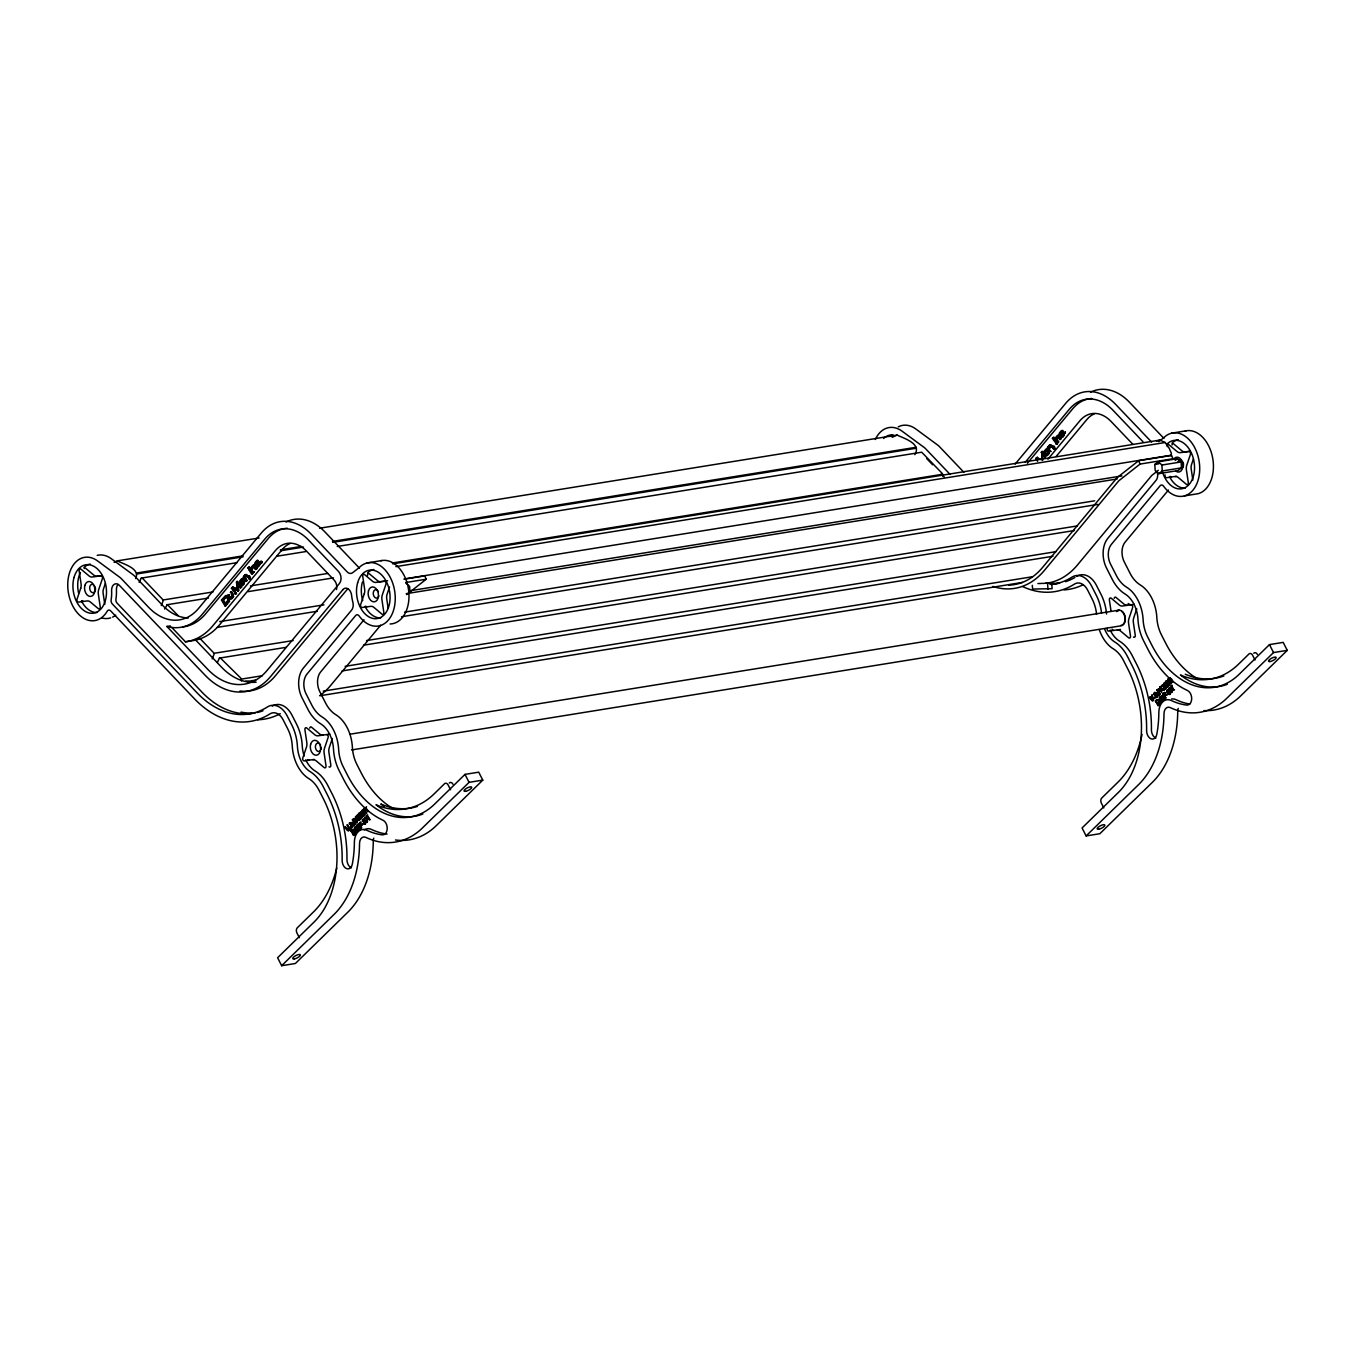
<?xml version="1.0" encoding="UTF-8"?>
<svg xmlns="http://www.w3.org/2000/svg" width="1355" height="1355" viewBox="0 0 1355 1355"><rect width="100%" height="100%" fill="white"/><g stroke="black" fill="none" stroke-linecap="round" stroke-linejoin="round"><path stroke-width="1.5" d="M366.172 817.98C370.05 825.771 360.515 818.86 366.172 817.98L367.51 821.503M1169.382 688.272C1171.855 693.557 1170.11 693.845 1168.688 688.391C1174.649 690.525 1167.976 694.353 1169.721 687.73M1171.499 689.458L1171.973 691.727L1170.483 691.999M1171.279 691.829L1170.11 688.086M358.347 826.669L357.33 828.125L356.958 825.788L358.668 825.788M358.008 828.007L357.551 825.906M1164.724 698.248L1163.217 696.656L1161.794 698.35C1158.881 695.369 1164.978 695.505 1162.455 696.114M1162.471 698.232L1162.234 695.725M114.074 562.342L117.343 560.851C123.813 564.273 140.598 568.49 135.636 578.585M319.577 528.23L897.095 435.074C904.395 438.58 921.671 443.593 914.879 454.636M228.368 594.76L231.62 598.808A8.164 5.505 80.8 0 0 233.331 596.742L232.467 596.877A8.164 5.505 80.8 0 1 230.74 598.961L227.742 595.506L229.232 594.625L227.742 595.506M248.795 578.077L247.88 576.959L248.71 575.96L250.285 576.993M1053.258 448.302L1053.699 449.454A1.846 1.236 80.8 0 0 1053.868 447.353L1053.174 446.202L1052.344 447.184L1053.225 448.37M366.273 817.404C362.615 816.404 364.427 823.179 367.137 822.4M364.851 818.793L365.731 817.234M366.443 822.502L367.154 820.046L365.054 817.353M1171.398 692.49L1170.601 688.306L1168.688 688.391M1170.906 692.744L1172.414 691.829L1171.855 689.119M358.99 825.466C355.095 822.722 356.28 831.835 359.871 829.734M1162.776 695.809C1156.967 694.844 1166.689 704.109 1163.284 697.232C1163.505 703.211 1164.081 693.879 1161.794 698.35M1171.025 455.839L1171.381 453.315L1169.213 448.302L1165.181 442.509L1159.931 440.087L392.679 563.849M243.07 578.585A2.016 1.355 80.8 0 0 242.443 578.788A7.419 5.014 80.8 0 0 241.766 579.466L241.139 580.211A7.419 5.014 80.8 0 0 240.546 581.075A2.016 1.355 80.8 0 0 240.309 581.905L241.342 584.649M241.156 584.174L241.664 584.225A13.415 9.062 80.8 0 0 243.341 582.21L242.037 580.025A6.182 4.184 80.8 0 0 241.461 580.601L240.851 581.346A6.182 4.184 80.8 0 0 240.36 582.057L240.309 582.159M244.307 581.854L244.273 581.973A13.415 9.062 80.8 0 1 242.545 584.09L241.241 581.905A6.182 4.184 80.8 0 1 241.732 581.193M257.721 560.428A7.419 5.014 80.8 0 0 257.043 561.106L256.417 561.851A7.419 5.014 80.8 0 0 255.824 562.698A2.016 1.355 80.8 0 0 255.587 563.545L256.62 566.288M259.584 563.494L260.821 561.41L262.294 562.24L260.804 563.121L260.211 562.139A1.863 1.253 80.8 0 1 260.431 563.697A2.016 1.355 80.8 0 1 260.296 564.29M1049.278 450.707L1048.584 449.555A1.863 1.253 80.8 0 0 1047.534 448.81A2.016 1.355 80.8 0 0 1046.907 449.013A7.419 5.014 80.8 0 0 1046.229 449.691L1045.603 450.436A7.419 5.014 80.8 0 0 1045.01 451.3A2.016 1.355 80.8 0 0 1044.773 452.147L1046.128 454.45A13.415 9.062 80.8 0 0 1047.805 452.435L1047.889 452.231M1048.753 452.079L1048.736 452.197A13.415 9.062 80.8 0 1 1047.008 454.315L1045.721 452.993M1064.031 433.719L1063.082 433.261L1060.813 435.937M363.462 821.028L362.124 821.299L363.394 819.318M367.205 816.625L369.678 819.944L367.882 816.421L367.324 817.353M1167.333 691.169L1169.822 694.404L1167.858 689.543L1166.774 691.931L1167.858 689.543M1171.093 687.696C1173.04 689.373 1168.857 680.125 1173.786 689.949L1174.48 689.847M241.512 680.955L241.004 678.33L220.713 658.31L219.425 658.107L217.376 662.476M942.69 476.079L942.25 473.454L921.688 452.214L337.26 546.488M346.999 825.144C347.286 822.908 350.437 830.818 347.27 830.056C341.07 821.655 350.725 836.662 349.488 827.617M347.676 825.043L349.471 829.091L348.066 830.92M1152.478 694.946C1150.48 694.539 1155.341 702.584 1151.377 699.722C1146.144 692.32 1154.697 706.649 1153.274 697.961M1047.805 452.435L1046.5 450.267A6.182 4.184 80.8 0 0 1045.925 450.825L1045.315 451.571A6.182 4.184 80.8 0 0 1044.824 452.282L1044.773 452.384M256.772 565.933L259.228 562.291L261.701 561.258M250.116 579.076L249.676 577.924M1054.884 448.708A1.846 1.236 80.8 0 1 1054.647 449.318L1054.139 448.166M105.351 583.395L103.505 588.849A7.537 5.098 80.8 0 0 103.166 593.456L104.792 604.432M332.331 738.543L329.265 747.655A7.537 5.098 80.8 0 0 328.909 752.262L330.806 765.05A1.88 1.27 80.8 0 1 329.011 766.811M389.546 586.986L387.09 594.269A7.537 5.098 80.8 0 0 386.751 598.876L388.106 608.005M1136.794 608.785L1133.729 617.88A7.537 5.098 80.8 0 0 1133.373 622.487L1135.27 635.275A1.88 1.27 80.8 0 1 1133.474 637.036M1193.399 459.04L1191.553 464.494A7.537 5.098 80.8 0 0 1191.214 469.101L1192.84 480.077M1160.219 691.186L1159.457 688.611L1157.458 690.237L1158.982 691.778L1156.882 690.068L1159.186 694.624L1160.219 694.183L1159.186 694.624M1159.863 690.847L1158.779 688.713L1156.882 690.068M139.125 582.362L141.276 578.111L142.563 578.382L162.498 599.249L163.125 600.976L161.279 605.549M164.599 609.022L167.393 604.652L177.996 615.475M212.21 658.869L214.056 654.296L213.429 652.551L199.202 637.663M255.587 563.782L255.638 563.697A6.182 4.184 80.8 0 1 256.129 562.986L256.739 562.223A6.182 4.184 80.8 0 1 257.315 561.664L258.771 561.648M229.673 601.027L228.893 602.298M352.012 830.446C353.994 828.599 355.738 833.799 353.384 834.578L351.521 830.92C353.841 825.991 357.906 833.884 353.994 835.29L350.928 830.751C352.876 826.736 357.314 832.834 354.078 834.46L353.384 834.578M1156.476 700.671C1158.457 698.824 1160.202 704.024 1157.848 704.803L1155.984 701.145C1158.305 696.216 1162.37 704.109 1158.457 705.532L1155.392 700.992C1158 696.656 1161.98 704.312 1157.763 705.633M1164.656 699.502L1162.539 699.502L1162.319 697.503L1163.623 698.519L1162.827 699.739L1161.574 696.673M359.82 828.972L358.499 828.752M1063.861 434.091L1062.032 436.039M1064.454 435.091L1062.743 437.055M1157.797 696.589C1153.274 697.825 1156.814 697.418 1156.56 694.98C1153.037 697.554 1153.257 690.034 1155.967 692.981L1156.662 692.879M352.978 826.042L350.403 826.431L352.961 826.855M354.637 821.604L355.569 820.063L354.654 819.013M355.755 820.944L354.095 822.146L355.755 823.959L354.773 822.028M366.629 817.471L367.019 815.202L370.017 819.606M1170.889 687.307L1172.177 685.308L1171.177 685.732M1167.553 691.727L1168.027 690.881M380.636 625.231L330.637 685.461A94.257 63.651 80.8 0 1 320.288 695.251M247.914 567.982L249.405 567.101L249.388 568.829L247.914 567.982L249.405 567.101M221.526 600.096L225.506 595.658A1.863 1.253 80.8 0 1 226.573 595.878L226.692 595.997A6.894 4.641 80.8 0 1 228.758 599.435L228.809 599.638A1.863 1.253 80.8 0 1 228.792 601.18L225.049 606.007L221.526 600.096L226.37 595.523M237.532 591L237.447 583.26L238.328 583.124L238.412 590.865L232.84 588.815L236.447 593.236L235.838 593.964L231.417 588.206L233.077 587.121L238.175 589.51L232.196 587.274M237.294 589.645L236.481 582.125L237.261 581.193L241.664 586.952L239.767 583.632A1.863 1.253 80.8 0 1 239.429 582.057A2.016 1.355 80.8 0 1 239.683 581.21A7.419 5.014 80.8 0 1 240.258 580.363L240.885 579.601A7.419 5.014 80.8 0 1 241.563 578.924A2.016 1.355 80.8 0 1 242.206 578.721A1.863 1.253 80.8 0 1 243.239 579.466L244.323 581.634M231.417 588.206L233.077 587.121M248.507 568.965L249.998 568.084M222.728 600.35L226.2 596.911A5.64 3.811 80.8 0 1 228.03 599.994L225.082 604.279L222.728 600.35L227.081 596.776A5.64 3.811 80.8 0 1 228.91 599.842L225.082 604.279M230.096 597.691L231.417 596.674A2.507 1.694 80.8 0 0 231.79 595.946L230.943 591.678L233.467 594.303M244.916 575.841A2.473 1.677 80.8 0 0 244.594 576.586L243.002 577.281L245.475 581.447L246.966 580.584L245.56 576.739A4.946 3.337 80.8 0 1 245.797 576.417L246.034 576.129M249.1 569.947L250.59 569.066L253.08 573.233L251.59 574.114L249.1 569.947L250.59 569.066M250.387 568.406L253.758 572.42L254.367 571.691L252.877 572.555L250.387 568.406L251.878 567.525A2.473 1.677 80.8 0 1 252.301 566.949A6.182 4.184 80.8 0 1 252.606 566.542L253.351 565.645A6.182 4.184 80.8 0 1 253.673 565.289A2.473 1.677 80.8 0 1 254.198 565.001L255.079 565.475M231.807 591.525L230.316 592.406M251.268 568.253L251.996 567.711L250.997 567.66M245.153 576.265L244.916 576.553A4.946 3.337 80.8 0 0 244.679 576.874L244.611 578.246M253.063 566.78L252.318 567.66A4.946 3.337 80.8 0 0 251.844 568.389L251.895 569.151M257.89 561.8L258.5 561.055A1.863 1.253 80.8 0 0 257.484 560.36A2.016 1.355 80.8 0 0 256.84 560.563A7.419 5.014 80.8 0 0 256.163 561.241L255.536 561.986A7.419 5.014 80.8 0 0 254.96 562.85A2.016 1.355 80.8 0 0 254.706 563.697A1.863 1.253 80.8 0 0 255.045 565.272L255.739 566.441M253.927 566.644L253.199 567.525A4.946 3.337 80.8 0 0 252.724 568.253L252.674 568.761M259.008 564.408L257.738 565.763M247.88 576.959L249.591 575.824M234.957 594.117L236.447 593.236M237.447 583.26L240.174 587.833L240.784 587.105M245.475 581.447L246.966 580.584M255.451 569.473L256.942 568.592L255.451 569.473L253.233 566.576M260.804 563.121L262.294 562.24M225.049 606.007L227.911 603.483M240.174 587.833L241.664 586.952M259.601 565.391L258.28 566.813A1.863 1.253 80.8 0 1 256.84 566.593M347.71 588.849L275.438 675.722A79.115 53.421 80.8 0 1 239.987 690.999M364.004 619.794L320.712 671.843A15.074 10.179 80.8 0 0 319.831 691.727L325.59 703.025A30.166 20.359 80.8 0 0 335.803 714.712A33.926 22.916 80.8 0 1 352.368 747.232A30.166 20.359 80.8 0 0 356.907 764.474L361.091 772.689A90.497 61.111 80.8 0 0 393.899 809.003M1015.081 464.172L1065.657 403.384A60.331 40.735 80.8 0 1 1115.673 404.417L1151.598 442.086M1025.312 462.174L1069.231 409.379A52.794 35.636 80.8 0 1 1113.014 410.277L1143.027 441.781M1027.412 463.224L1072.669 408.837A52.794 35.636 80.8 0 1 1091.774 398.489M1052.378 438.207L1053.868 437.326L1053.851 439.054L1052.378 438.207L1053.868 437.326M1035.881 458.43L1037.54 457.363L1035.881 458.43L1037.659 461.377M1036.66 457.499L1041.758 459.887L1041.724 451.418L1045.518 457.922M1052.97 439.189L1054.461 438.326M1047.466 447.523L1050.819 451.537L1047.466 447.523L1049.058 446.828L1048.076 446.777M1053.563 440.172L1055.054 439.308L1053.563 440.172L1056.934 444.203L1054.851 438.63L1056.46 437.936L1055.46 437.902M1054.851 438.63L1056.341 437.75M1049.617 446.489L1049.38 446.777A4.946 3.337 80.8 0 0 1049.143 447.116L1049.075 448.471M1057.51 437.004L1056.781 437.902A4.946 3.337 80.8 0 0 1056.307 438.613L1058.831 441.916L1057.34 442.797L1057.95 442.052M1046.805 450.673L1046.196 451.435A6.182 4.184 80.8 0 0 1045.857 451.893M1050.498 446.354L1050.261 446.642A4.946 3.337 80.8 0 0 1050.023 446.964L1049.956 448.336M1061.084 436.53L1060.017 434.125A6.182 4.184 80.8 0 1 1060.592 433.21L1061.202 432.465A6.182 4.184 80.8 0 1 1061.778 431.889L1062.964 431.296A1.863 1.253 80.8 0 0 1061.93 430.585A2.016 1.355 80.8 0 0 1061.304 430.805A7.419 5.014 80.8 0 0 1060.626 431.483L1060 432.228A7.419 5.014 80.8 0 0 1059.424 433.075A2.016 1.355 80.8 0 0 1059.17 433.922A1.863 1.253 80.8 0 0 1059.508 435.514L1061.405 438.834M1049.803 446.303L1052.141 446.032L1051.649 445.185M1050.65 446.896L1052.141 446.032M1063.082 433.261L1063.692 432.516A1.863 1.253 80.8 0 1 1064.014 434.074A2.016 1.355 80.8 0 1 1063.76 434.921L1061.88 437.191A2.016 1.355 80.8 0 1 1061.253 437.411A1.863 1.253 80.8 0 1 1060.423 436.971M1052.344 447.184L1054.055 446.049L1054.749 447.218A1.846 1.236 80.8 0 1 1054.918 447.963M1045.247 457.329L1044.637 458.058L1041.91 453.502L1042.791 453.349M1056.053 444.338L1057.544 443.475M1047.889 459.226L1079.833 420.846A37.703 25.457 80.8 0 1 1111.1 421.49L1132.932 444.389M1056.087 456.516L1086.693 419.728A37.703 25.457 80.8 0 1 1094.518 413.732M1168.467 490.036L1125.175 542.068A15.074 10.179 80.8 0 0 1124.294 561.952L1130.053 573.267A30.166 20.359 80.8 0 0 1140.266 584.937A33.926 22.916 80.8 0 1 1156.831 617.474A30.166 20.359 80.8 0 0 1161.37 634.699L1165.554 642.914A90.497 61.111 80.8 0 0 1198.362 679.228M1158.593 704.837C1160.795 702.889 1158.305 698.265 1155.984 701.145M355.755 823.959L354.722 824.382L352.419 819.843C354.078 816.388 356.89 820.859 354.095 822.146M358.635 819.098L356.788 822.366L355.552 816.777L356.602 816.32L359.99 819.809L357.957 819.199L358.956 820.249M357.906 815.761L356.975 815.388L359.041 813.356L360.616 813.102L361.379 814.592L359.939 813.22L362.192 811.56M359.363 813.051L362.361 817.488L359.363 813.051L361.954 811.086M361.751 810.713L362.784 810.256L361.751 810.713L364.749 815.151M366.223 812.577L363.614 808.884L364.631 808.461M356.602 816.32L355.552 816.777M357.212 815.879L358.77 814.914L360.837 818.979L359.109 814.575L361.175 818.64M358.431 814.694L359.973 813.728L359.109 814.575M366.07 807.783L364.952 808.139M368.475 811.51L365.714 807.563L366.578 806.716M352.419 819.843L353.672 819.352M352.978 824.111C349.184 825.991 349.014 821.672 352.198 822.637M355.738 819.114L354.57 818.42L352.994 820.012L353.841 821.655L354.485 819.216M360.701 814.711L362.818 813.186M360.938 815.185L362.446 816.675L360.938 815.185L363.055 813.661M356.602 819.792L358.296 818.708L356.009 817.167L357.297 819.69M356.788 822.366L358.296 818.708M351.521 822.756C344.966 822.485 354.366 825.805 351.978 827.244M349.963 828.057L350.979 827.617L350.979 828.616L349.963 828.057L350.979 827.617M354.434 825.229L353.418 824.67L354.434 824.246M361.751 816.777L364.055 815.083M350.301 828.718L351.318 828.295M353.757 825.347L354.773 824.907M358.093 815.033L360.498 818.742M361.666 817.59L365.088 814.812M363.157 811.018L365.901 813.457L366.934 813M365.376 807.885L367.781 811.611M357.618 830.107L357.839 831.53L357.28 830.446L355.4 831.716L355.247 826.906L357.991 829.751L355.484 830.937L355.23 827.888L357.043 829.971L355.484 830.937M361.412 828.041L360.007 825.601L360.515 823.078L358.127 824.094L360.853 822.688L359.922 822.333M351.521 830.92C354.332 827.786 356.568 834.053 353.299 835.408M358.381 824.602L360.616 822.214M362.378 824.907L361.429 824.484L363.157 823.366M355.247 826.906L356.687 829.751L357.754 829.277M361.7 825.009L363.428 823.874M355.4 831.716L357.28 830.446M356.602 830.547L357.144 831.631L357.059 829.379M360.718 828.142L361.768 827.685M362.886 820.842L364.681 824.28L365.698 823.84M395.508 839.998A99.914 67.462 80.8 0 0 436.276 825.635L482.787 780.124L478.721 772.164L465.002 774.383L434.582 804.142A90.497 61.111 80.8 0 1 347.354 774.908L343.171 766.693A30.166 20.359 80.8 0 1 338.648 749.451A33.926 22.916 80.8 0 0 322.067 716.93A30.166 20.359 80.8 0 1 311.87 705.244L306.111 693.929A15.074 10.179 80.8 0 1 306.975 674.062L355.688 615.509A3.777 2.541 80.8 0 1 359.143 615.966A32.046 21.646 80.8 0 0 389.207 619.032A32.046 21.646 80.8 0 0 389.359 575.773A32.046 21.646 80.8 0 0 359.312 567.491L352.69 572.674A7.537 5.098 80.8 0 1 347.134 571.861L311.21 534.175A60.331 40.735 80.8 0 0 261.193 533.159L198.643 608.327A60.331 40.735 80.8 0 1 148.61 607.311L121.239 578.585A15.074 10.179 80.8 0 0 119.613 577.162L97.611 560.953A32.046 21.646 80.8 0 0 70.037 571.353A32.046 21.646 80.8 0 0 78.15 613.73A32.046 21.646 80.8 0 0 107.231 611.173A3.777 2.541 80.8 0 1 110.636 610.851L194.341 698.655A109.281 73.78 80.8 0 0 270.001 713.865A15.074 10.179 80.8 0 1 283.144 719.844L287.734 728.855A30.166 20.359 80.8 0 1 292.274 746.08A33.926 22.916 80.8 0 0 308.838 778.617A30.166 20.376 80.8 0 1 319.052 790.304L323.235 798.502A90.497 61.111 80.8 0 1 313.937 922.179L277.606 957.731L281.654 965.708L295.39 963.49L347.812 912.203A99.914 67.462 80.8 0 0 373.269 841.201A7.537 5.098 80.8 0 1 373.777 838.135M281.654 965.708L334.075 914.405A99.914 67.462 80.8 0 0 359.532 843.42A7.537 5.098 80.8 0 1 365.748 837.339A99.914 67.462 80.8 0 0 422.54 827.854L469.067 782.343L482.787 780.124M1161.946 692.49L1160.015 687.002L1161.066 686.545M1162.37 685.986L1161.438 685.613L1165.08 683.327M1166.553 680.6L1170.686 682.801L1166.215 680.938L1168.772 685.799L1166.13 687.832L1163.826 683.293L1166.418 681.311M1170.009 682.92L1168.078 679.126L1169.094 678.686L1171.398 683.242L1170.364 683.682L1167.62 681.26C1170.364 682.818 1167.993 686.612 1169.551 685.054M1149.582 697.198L1150.615 696.775L1152.411 700.179M1161.675 686.104L1163.234 685.139L1165.3 689.204L1163.572 684.817L1165.639 688.865M1162.895 684.919L1164.436 683.97M1166.655 681.802L1164.402 683.445L1165.842 684.817M1158.152 690.118L1159.626 689.339L1158.559 692.371L1159.524 694.285M1156.154 694.302L1154.138 693.98L1155.967 692.981M1165.165 684.936L1167.282 683.411M1158.305 691.88L1159.338 690.406L1158.135 689.576M1166.215 687.019L1168.518 685.325L1166.215 687.019L1165.402 685.41L1167.519 683.885M1161.066 690.034L1160.473 687.391L1161.066 690.034L1162.759 688.933M1161.252 692.608L1161.218 690.593L1163.098 689.322M1156.357 694.844C1160.117 696.047 1153.783 696.589 1156.442 697.486M1154.426 698.282L1155.442 697.842M1158.898 695.471L1157.881 694.912L1158.898 694.471M1158.22 695.572L1159.236 695.132M1162.421 689.424L1164.453 690.034M1162.556 685.257L1164.961 688.984M1166.13 687.832L1168.772 685.799M1170.364 683.682L1171.398 683.242M1170.686 682.801L1168.755 679.007L1169.839 678.127L1171.906 682.175L1172.939 681.734L1171.55 679.024M1160.388 698.011L1159.948 701.162L1162.082 700.332L1162.641 701.433L1159.643 701.517L1159.372 697.469L1160.388 697.029M1165.165 695.725L1164.978 693.303L1162.573 694.319L1164.385 692.557L1165.52 695.437M1162.844 694.844L1165.08 692.439M1166.841 695.132L1165.893 694.725L1167.62 693.591M1159.711 697.131L1162.082 700.332M1166.164 695.234L1167.891 694.116M1159.863 701.958L1162.217 699.502M1161.608 701.873L1161.404 700.45M1164.978 693.303L1164.47 695.826L1165.181 698.384L1166.232 697.927M1167.349 691.084L1169.145 694.505L1170.161 694.065M1171.668 686.85L1173.786 689.949M1203.968 710.613A99.914 67.462 80.8 0 0 1240.74 695.86L1287.25 650.366L1283.185 642.389L1269.466 644.607L1239.046 674.384A90.497 61.111 80.8 0 1 1151.818 645.132L1147.634 636.918A30.166 20.359 80.8 0 1 1143.112 619.692A33.926 22.916 80.8 0 0 1126.53 587.155A30.166 20.359 80.8 0 1 1116.334 575.469L1110.575 564.171A15.074 10.179 80.8 0 1 1111.439 544.287L1160.151 485.734A3.777 2.541 80.8 0 1 1163.606 486.208A32.046 21.646 80.8 0 0 1193.67 489.257A32.046 21.646 80.8 0 0 1193.823 446.015A32.046 21.646 80.8 0 0 1163.776 437.716L1158.813 441.611M1099.278 629.618A33.926 22.916 80.8 0 0 1113.302 648.842A30.166 20.376 80.8 0 1 1123.515 660.529L1127.699 668.743A90.497 61.111 80.8 0 1 1118.4 792.421L1082.069 827.973L1086.117 835.933L1138.539 784.647A99.914 67.462 80.8 0 0 1163.996 713.645A7.537 5.098 80.8 0 1 1170.212 707.564A99.914 67.462 80.8 0 0 1227.003 698.079L1273.514 652.568L1287.25 650.366M406.602 594.642L426.198 579.229L424.759 575.875L404.163 579.195M407.652 594.117L409.921 592.321L409.633 586.393L405.958 583.141M992.859 586.427A94.257 63.651 80.8 0 0 1044.485 570.303L1118.823 480.771L1140.063 464.071L1173.007 458.752L1171.567 455.416L1138.623 460.717L1117.367 477.434A3.777 2.541 80.8 0 0 1117.028 477.773L1042.689 567.305A90.497 61.111 80.8 0 1 1008.645 585.157M1154.85 464.46L1158.254 461.784L1177.461 458.684L1181.154 461.936L1181.441 467.882L1178.037 470.558L1158.813 473.657L1155.138 470.388L1154.85 464.46L1158.694 463.833M1158.305 470.321L1151.767 475.453L1077.428 565.001A94.257 63.651 80.8 0 1 1048.177 582.955M1158.813 473.657L1162.217 470.981L1181.441 467.882M1175.208 460.463L1177.461 458.684M351.775 827.312L352.639 823.891M1156.238 697.554C1158.762 696.91 1155.307 692.608 1157.746 694.776M348.658 830.225L349.133 828.549L347.32 824.822M245.34 576.061L247.677 575.79M1057.696 436.801L1059.915 439.698L1060.525 438.969L1057.781 435.362A2.473 1.677 80.8 0 0 1057.273 435.666A6.182 4.184 80.8 0 0 1056.934 436.022L1056.189 436.903A6.182 4.184 80.8 0 0 1055.884 437.326A2.473 1.677 80.8 0 0 1055.579 438.072M351.69 824.077L350.369 823.281M1155.409 695.098L1157.034 694.725M892.2 437.309L897.095 435.074M245.729 681.074L254.757 681.006M1156.543 441.137L1159.931 440.087M1155.459 694.421L1157.102 694.116M352.961 824.907L350.742 824.941L349.963 823.146M367.086 562.969L381.873 560.53M1171.55 433.194L1186.336 430.771M117.343 560.851L259.11 537.986M136.465 573.046L242.799 555.889M280.333 549.842L301.166 546.471M332.449 541.424L916.217 447.269M136.736 573.978L243.07 556.82M280.604 550.774L303.537 547.064M332.72 542.356L916.488 448.183M141.276 578.111L237.193 562.63M276.793 556.244L305.993 551.536M1062.354 432.025L1063.235 431.889M258.619 563.019L259.55 563.019M243.612 576.553L246.356 581.312M249.574 578.162L249.235 579.229M1053.157 448.539L1054.038 448.403M236.481 582.125L237.362 581.973M1040.945 452.35L1041.826 452.214L1042.656 460.429M162.973 600.011L213.006 591.949M250.523 585.885L327.673 573.453M392.306 563.019L942.724 474.233M1037.303 459.04L1038.184 458.905M238.192 590.204L239.073 590.069M395.846 566.627L1165.181 442.509M166.75 604.77L208.45 598.046M248.05 591.644L333.533 577.857M232.806 596.573L233.687 596.437L230.943 591.678M404.23 578.958L1171.465 455.178M405.619 582.548L426.198 579.229M1158.254 461.784L1161.929 465.036L1181.154 461.936M166.851 626.45A67.869 45.833 80.8 0 0 202.217 614.34L264.767 539.154A52.794 35.636 80.8 0 1 308.55 540.052L338.564 571.539A7.537 5.098 80.8 0 1 339.478 583.429L267.037 670.488A71.561 48.323 80.8 0 1 207.688 669.268L166.851 626.45L170.29 625.891M219.696 621.623L323.947 604.821M408.888 590.932L1121.923 475.91M406.229 593.676L1117.181 478.976M217.223 627.382L317.307 611.24M171.662 627.331L185.449 641.796L192.325 640.695A82.943 56.012 80.8 0 0 219.679 624.689L282.23 549.503A37.703 25.457 80.8 0 1 290.055 543.49M404.569 612.121L1094.671 500.808M401.52 616.745L1097.872 504.416M1184.406 495.913L1198.125 493.694A32.046 21.629 80.8 0 0 1212.471 456.974A32.046 21.629 80.8 0 0 1185.286 430.975M213.887 653.33L293.12 640.559M219.425 658.107L286.142 647.334M366.511 640.576L1077.462 525.892M363.462 645.2L1074.413 530.516M241.495 679.092L262.328 675.739M251.573 680.752L255.739 680.075M345.118 666.338L1056.07 551.654M342.053 670.945L1053.004 556.261M323.201 691.152L1032.053 576.807M319.78 695.776L1022.398 582.43M1037.93 583.565L1051.683 583.073L1052.124 588.697L1032.595 589.069L1032.307 585.326M349.895 734.224L1119.078 610.14M351.589 749.942L1120.754 625.858A7.91 5.352 80.8 0 0 1124.887 615.746A7.91 5.352 80.8 0 0 1116.52 611.308M363.614 808.884L365.189 808.63M1168.078 679.126L1168.975 678.974M1166.215 680.938L1169.213 685.376M1171.906 682.175L1171.211 679.363M364.309 815.575L363.377 815.202M1160.015 687.002L1161.523 690.627M366.714 815.507L367.713 815.083M353.841 821.655L353.689 819.894M1164.385 692.557L1165.317 692.913M358.127 824.094L359.058 824.501M345.457 826.652L347.591 829.379M345.135 826.973L347.286 829.768M350.403 826.431L351.419 826.008M1154.9 696.758L1155.883 696.233M356.5 825.737L357.178 825.618C359.38 836.899 361.04 822.011 357.33 828.125M354.908 827.244L356.094 831.614M350.928 830.751L353.994 835.29M356.687 829.751L357.991 829.751M1155.392 700.992L1158.457 705.532M1161.15 699.976L1162.455 699.976M1159.643 701.517L1160.558 701.839M357.144 831.631L358.177 831.191M1086.117 835.933L1099.854 833.715L1152.275 782.428A99.914 67.462 80.8 0 0 1177.732 711.426A7.537 5.098 80.8 0 1 1178.24 708.36M102.269 575.536L97.069 576.231A7.537 5.098 80.8 0 1 93.817 575.13L85.755 568.372A1.88 1.27 80.8 0 0 84.213 568.626M1190.317 451.181L1185.117 451.876A7.537 5.098 80.8 0 1 1181.865 450.775L1173.803 444.017A1.88 1.27 80.8 0 0 1172.007 444.965M387.581 580.719L380.653 581.634A7.537 5.098 80.8 0 1 377.418 580.55L369.339 573.792A1.88 1.27 80.8 0 0 367.544 575.553M1176.53 476.266L1166.52 477.739A1.88 1.27 80.8 0 1 1165.08 474.877M1134.22 604.33L1122.482 606.024A7.537 5.098 80.8 0 1 1119.23 604.94L1111.168 598.182A1.88 1.27 80.8 0 0 1109.372 599.943L1110.998 610.902M329.756 734.105L318.019 735.799A7.537 5.098 80.8 0 1 314.767 734.715L306.704 727.957A1.88 1.27 80.8 0 0 304.909 729.718L306.806 742.506A7.537 5.098 80.8 0 1 306.467 747.113L302.775 758.038A1.88 1.27 80.8 0 0 304.231 760.883L314.225 759.427M1120.433 629.431L1108.695 631.125A1.88 1.27 80.8 0 1 1107.238 628.263M1054.088 448.065L1053.225 447.048M249.625 577.84L248.761 576.807M1058.983 435.226L1058.661 435.226A2.473 1.677 80.8 0 0 1058.136 435.531A6.182 4.184 80.8 0 0 1057.815 435.887L1057.069 436.767A6.182 4.184 80.8 0 0 1056.764 437.174A2.473 1.677 80.8 0 0 1056.46 437.936M1045.908 582.972L1051.683 583.073M1063.014 431.703L1062.659 431.754A6.182 4.184 80.8 0 0 1062.083 432.313L1061.473 433.058A6.182 4.184 80.8 0 0 1060.982 433.786L1061.964 436.022M257.399 565.746L256.518 563.545A6.182 4.184 80.8 0 1 257.01 562.833L257.619 562.088A6.182 4.184 80.8 0 1 258.195 561.529M233.721 588.663L238.412 590.865M362.09 810.375L365.545 812.678M1160.371 686.663L1163.759 690.152M355.908 816.421L359.295 819.927M1160.473 687.391L1162.065 689.051M356.009 817.167L357.601 818.827M1163.894 438.376L1129.409 402.198A60.331 40.735 80.8 0 0 1090.47 392.205M963.913 472.302L939.422 446.608A15.074 10.179 80.8 0 0 937.812 445.168L915.794 428.959A32.046 21.646 80.8 0 0 898.246 426.859M950.194 474.504L925.702 448.827A15.074 10.179 80.8 0 0 924.076 447.387L902.074 431.178A32.046 21.646 80.8 0 0 875.33 439.511M926.803 458.668L932.613 464.748M941.319 473.877L944.215 476.909M359.431 568.135L324.946 531.956A60.331 40.735 80.8 0 0 286.007 521.98M195.171 639.526L221.424 667.067A71.561 48.323 80.8 0 0 256.163 682.209M247.186 574.96L246.305 574.486A2.473 1.677 80.8 0 0 245.78 574.791A6.182 4.184 80.8 0 0 245.458 575.147A20.003 13.516 80.8 0 0 245.103 575.553M243.51 580.059L242.918 579.889A6.182 4.184 80.8 0 0 242.342 580.448M1152.207 700.687L1150.276 697.097M230.977 597.538L232.298 596.522A2.507 1.694 80.8 0 0 232.67 595.81L232.501 594.455M366.832 817.963L367.832 819.944M1055.731 438.495L1058.221 442.645M1053.004 437.479L1053.851 439.054M1054.173 439.443L1056.934 444.203M1051.531 446.76L1049.888 444.846A2.473 1.677 80.8 0 0 1049.38 445.151M1048.397 450.842L1047.703 449.691A1.863 1.253 80.8 0 0 1046.653 448.945A2.016 1.355 80.8 0 0 1046.026 449.166A7.419 5.014 80.8 0 0 1045.349 449.843L1044.722 450.588A7.419 5.014 80.8 0 0 1044.146 451.435A2.016 1.355 80.8 0 0 1043.892 452.282A1.863 1.253 80.8 0 0 1044.231 453.874M1045.806 454.89L1045.111 453.722A1.863 1.253 80.8 0 1 1044.773 452.147M1042.605 451.283L1045.247 455.703M260.821 561.41L261.684 562.986M256.332 569.337L253.317 565.137A2.473 1.677 80.8 0 0 252.809 565.442A6.182 4.184 80.8 0 0 252.47 565.797L251.725 566.678A6.182 4.184 80.8 0 0 251.42 567.084A2.473 1.677 80.8 0 0 251.115 567.847M248.541 567.237L249.388 568.829M249.71 569.219L252.47 573.978M248.71 575.96L249.405 577.128A1.846 1.236 80.8 0 1 249.303 579.229M247.067 576.536L245.424 574.622A2.473 1.677 80.8 0 0 244.916 574.927M238.328 583.124L241.054 587.697M232.298 588.053L235.838 593.964M223.609 600.197L225.963 604.144M222.406 599.96L225.929 605.871M1269.466 644.607L1273.514 652.568M1255.018 660.004L1252.579 655.227A3.777 2.541 80.8 0 0 1248.954 654.008L1238.622 664.102A105.571 71.29 80.8 0 1 1180.459 674.976A90.497 61.111 80.8 0 0 1227.325 684.258M1170.178 677.788L1172.244 681.853M1168.4 678.804L1170.72 683.343M1166.926 681.362L1168.857 685.156M1167.163 689.644L1169.484 694.183M1157.56 689.966L1159.88 694.505M1159.694 698.113L1160.812 700.315M1151.784 695.047L1153.85 698.774M1103.8 807.953L1101.378 803.176A3.777 2.541 80.8 0 1 1101.767 798.01L1117.994 782.14A105.571 71.29 80.8 0 0 1142.062 734.393M465.002 774.383L469.067 782.343M450.554 789.779L448.115 784.985A3.777 2.541 80.8 0 0 444.491 783.766L434.159 793.878A105.571 71.29 80.8 0 1 375.996 804.735A90.497 61.111 80.8 0 0 422.862 814.033M363.936 808.579L366.257 813.119M362.463 811.137L364.393 814.931M362.7 819.419L365.02 823.942M353.096 819.741L355.417 824.28M355.23 827.888L356.348 830.073M352.215 830.801L354.078 834.46M299.336 937.711L296.914 932.934A3.777 2.541 80.8 0 1 297.304 927.785L313.53 911.915A105.571 71.29 80.8 0 0 336.734 868.03M1138.623 460.717L1140.063 464.071M1057.239 439.24L1057.188 438.478A4.946 3.337 80.8 0 1 1057.662 437.75M229.689 599.486L229.639 599.3A6.894 4.641 80.8 0 0 229.097 597.978M1165.537 698.028L1164.639 693.032M361.074 827.803L360.176 822.79M1048.787 451.876L1047.466 450.063A6.182 4.184 80.8 0 0 1046.992 450.47M355.925 827.77L356.162 830.818M1047.567 583.751L1048.008 589.357M1161.929 465.036L1162.217 470.981M1167.197 443.915A24.509 16.548 80.8 0 1 1191.689 453.688A24.509 16.548 80.8 0 1 1185.879 487.224A24.509 16.548 80.8 0 1 1162.404 471.608M1157.322 472.455A7.537 5.098 80.8 0 1 1156.086 480.314L1107.865 538.291A22.628 15.278 80.8 0 0 1106.544 568.101L1112.303 579.415A37.703 25.457 80.8 0 0 1125.073 594.015A26.389 17.818 80.8 0 1 1137.963 619.303A37.703 25.457 80.8 0 0 1143.62 640.847L1147.804 649.062A98.034 66.192 80.8 0 0 1187.488 690.491A7.537 5.098 80.8 0 1 1191.672 699.095A7.537 5.098 80.8 0 1 1186.743 705.074A92.377 62.381 80.8 0 1 1171.245 700.484A15.074 10.179 80.8 0 0 1158.83 712.628A92.377 62.381 80.8 0 1 1156.78 734.41A7.537 5.098 80.8 0 1 1151.056 738.831A7.537 5.098 80.8 0 1 1146.601 730.497A98.034 66.192 80.8 0 0 1131.713 664.797L1127.529 656.599A37.703 25.457 80.8 0 0 1114.775 641.999A26.389 17.818 80.8 0 1 1104.579 628.957M1096.585 614.306A30.166 20.359 80.8 0 0 1092.198 599.079L1087.608 590.069A15.074 10.179 80.8 0 0 1074.464 584.09A109.281 73.78 80.8 0 1 1022.703 586.58M1101.564 612.934A37.703 25.457 80.8 0 0 1096.229 595.15L1091.639 586.139A22.628 15.278 80.8 0 0 1071.907 577.162A101.727 68.699 80.8 0 1 1050.87 584.53M883.612 438.495A24.509 16.548 80.8 0 1 891.556 434.87M1082.933 584.818A109.281 73.78 80.8 0 1 1064.065 589.916M1223.853 675.959A105.571 71.29 80.8 0 1 1185.269 674.197M1167.197 446.557A1.88 1.27 80.8 0 1 1169.009 444.796L1177.072 451.554A7.537 5.098 80.8 0 0 1180.324 452.638L1188.979 451.503A1.88 1.27 80.8 0 1 1190.435 454.348L1186.743 465.273A7.537 5.098 80.8 0 0 1186.404 469.88L1188.301 482.668A1.88 1.27 80.8 0 1 1186.506 484.429L1178.444 477.671A7.537 5.098 80.8 0 0 1175.192 476.587M1174.514 458.244A7.537 5.098 80.8 0 1 1182.864 464.392A7.537 5.098 80.8 0 1 1175.886 471.201M1185.168 488.173A24.509 16.548 80.8 0 1 1169.484 476.621M1172.007 443.136A24.509 16.548 80.8 0 1 1178.274 439.714M1171.33 476.96A1.88 1.27 80.8 0 1 1170.246 476.401M889.812 436.513A24.509 16.548 80.8 0 1 892.996 434.769M1130.307 604.567A7.537 5.098 80.8 0 1 1128.156 603.5M1057.764 583.26A101.727 68.699 80.8 0 1 1051.632 583.192M1113.505 630.346A1.88 1.27 80.8 0 1 1112.065 629.093M1189.826 704.058A92.377 62.381 80.8 0 1 1176.055 699.705A15.074 10.179 80.8 0 0 1171.533 698.994M1074.938 577.467A101.727 68.699 80.8 0 1 1065.521 581.685M1059.644 583.192A101.727 68.699 80.8 0 1 1049.566 583.971M1076.717 576.383A22.628 15.278 80.8 0 1 1096.432 585.36L1101.022 594.371A37.703 25.457 80.8 0 1 1106.561 614.035M1114.183 598.351A1.88 1.27 80.8 0 1 1115.978 597.403L1124.04 604.161A7.537 5.098 80.8 0 0 1127.292 605.262M1155.866 738.068A7.537 5.098 80.8 0 1 1151.411 729.718A98.034 66.192 80.8 0 0 1136.523 664.035L1132.34 655.82A37.703 25.457 80.8 0 0 1119.586 641.22A26.389 17.818 80.8 0 1 1110.202 630.075M1116.672 611.63A7.537 5.098 80.8 0 1 1119.111 610.512M1121.788 611.41A7.537 5.098 80.8 0 1 1125.057 619.726A7.537 5.098 80.8 0 1 1120.72 625.485M1117.35 629.973A7.537 5.098 80.8 0 1 1120.602 631.057L1128.664 637.815A1.88 1.27 80.8 0 0 1130.477 636.054L1128.58 623.266A7.537 5.098 80.8 0 1 1128.918 618.659L1132.594 607.734A1.88 1.27 80.8 0 0 1131.154 604.889M1048.567 451.215A1.863 1.253 80.8 0 1 1048.516 453.214A14.651 9.892 80.8 0 1 1046.602 455.551A1.863 1.253 80.8 0 1 1045.145 455.331M1048.685 445.93A20.003 13.516 80.8 0 1 1049.143 445.388M1048.177 446.964A2.473 1.677 80.8 0 1 1048.499 446.202M1177.902 462.157A4.234 2.862 80.8 0 1 1181.662 460.446M1182.881 461.936A4.234 2.862 80.8 0 1 1181.069 468.356M1046.026 455.195A1.863 1.253 80.8 0 0 1046.839 455.619A2.016 1.355 80.8 0 0 1047.466 455.416A14.651 9.892 80.8 0 0 1049.363 453.129M1050.769 444.711A2.473 1.677 80.8 0 0 1050.244 445.016A6.182 4.184 80.8 0 0 1049.922 445.372A20.003 13.516 80.8 0 0 1049.566 445.795M1049.058 446.828A2.473 1.677 80.8 0 1 1049.38 446.066M1062.71 437.072A1.863 1.253 80.8 0 1 1061.304 436.835M1062.811 430.45A2.016 1.355 80.8 0 0 1062.185 430.653A7.419 5.014 80.8 0 0 1061.507 431.33L1060.88 432.076A7.419 5.014 80.8 0 0 1060.288 432.939A2.016 1.355 80.8 0 0 1060.05 433.786A1.863 1.253 80.8 0 0 1060.389 435.362M1253.748 653.229A3.777 2.541 80.8 0 1 1257.389 654.448M97.204 555.347A32.046 21.646 80.8 0 1 111.33 558.734L133.349 574.943A15.074 10.179 80.8 0 1 134.958 576.383L162.329 605.092A60.331 40.735 80.8 0 0 188.311 617.982M115.734 615.153A32.046 21.646 80.8 0 1 112.617 617.101M110.653 617.88A32.046 21.646 80.8 0 1 102.099 618.032M280.248 713.679A109.281 73.78 80.8 0 1 257.636 719.793M380.823 560.75A32.046 21.629 80.8 0 1 408.482 589.374A32.046 21.629 80.8 0 1 390.105 623.977M185.449 641.796A82.943 56.012 80.8 0 0 212.82 625.79L275.37 550.604A37.703 25.457 80.8 0 1 306.637 551.248L334.295 580.262A7.537 5.098 80.8 0 1 336.48 589.544M183.128 626.891A67.869 45.833 80.8 0 0 205.655 613.781L268.205 538.596A52.794 35.636 80.8 0 1 287.328 528.247M384.244 806.513A90.497 61.111 80.8 0 1 380.806 803.972A105.571 71.29 80.8 0 0 417.459 806.394M380.704 617.931A24.509 16.548 80.8 0 1 365.02 606.396M362.733 600.604A24.509 16.548 80.8 0 1 362.429 582.074M367.544 572.894A24.509 16.548 80.8 0 1 373.811 569.49M366.866 606.735A1.88 1.27 80.8 0 1 365.782 606.176M97.103 612.528A24.509 16.548 80.8 0 1 81.436 600.976M78.607 593.084A24.509 16.548 80.8 0 1 80.419 572.471M83.959 567.491A24.509 16.548 80.8 0 1 90.226 564.07M83.282 601.315A1.88 1.27 80.8 0 1 82.198 600.756M251.268 713.086A101.727 68.699 80.8 0 1 241.038 712.12M309.042 760.121A1.88 1.27 80.8 0 1 307.958 759.562M387.09 834.07A92.377 62.381 80.8 0 1 371.592 829.48A15.074 10.179 80.8 0 0 364.258 829.904M118.004 584.479A7.537 5.098 80.8 0 0 116.428 590.052A32.046 21.646 80.8 0 1 115.937 598.978A3.777 2.541 80.8 0 0 117.14 603.178L201.827 691.999A101.727 68.699 80.8 0 0 255.18 712.967M262.989 710.782A101.727 68.699 80.8 0 1 257.145 712.544M272.253 706.158A22.628 15.278 80.8 0 1 291.969 715.135L296.559 724.146A37.703 25.457 80.8 0 1 302.233 745.69A26.389 17.818 80.8 0 0 304.197 756.039M309.719 728.126A1.88 1.27 80.8 0 1 311.514 727.178L319.577 733.936A7.537 5.098 80.8 0 0 322.829 735.02M351.402 867.827A7.537 5.098 80.8 0 1 346.948 859.493A98.034 66.192 80.8 0 0 332.06 793.793L327.876 785.595A37.703 25.457 80.8 0 0 315.122 770.995A26.389 17.818 80.8 0 1 305.739 759.85M312.886 759.732A7.537 5.098 80.8 0 1 316.138 760.832L324.201 767.591A1.88 1.27 80.8 0 0 326.013 765.829L324.116 753.041A7.537 5.098 80.8 0 1 324.455 748.417L328.13 737.493A1.88 1.27 80.8 0 0 326.69 734.647M259.228 562.291A1.863 1.253 80.8 0 1 259.55 563.849A2.016 1.355 80.8 0 1 259.313 564.679L257.416 566.966A2.016 1.355 80.8 0 1 256.789 567.169A1.863 1.253 80.8 0 1 255.96 566.746M242.139 585.326A14.651 9.892 80.8 0 0 244.036 583.04A1.863 1.253 80.8 0 0 244.103 580.973M244.222 575.706A20.003 13.516 80.8 0 1 244.679 575.164M242.088 585.343A1.863 1.253 80.8 0 1 240.682 585.106M243.714 576.739A2.473 1.677 80.8 0 1 244.036 575.977M378.858 595.912A4.234 2.862 80.8 0 1 374.658 597.233A4.234 2.862 80.8 0 1 373.963 590.78A4.234 2.862 80.8 0 1 378.418 591.712M94.833 586.292A4.234 2.862 80.8 0 1 93.512 592.626A4.234 2.862 80.8 0 1 89.667 587.901A4.234 2.862 80.8 0 1 93.614 584.801M240.648 583.497A1.863 1.253 80.8 0 1 240.309 581.905M241.563 584.954A1.863 1.253 80.8 0 0 242.376 585.394A2.016 1.355 80.8 0 0 243.002 585.191M244.323 583.768A14.651 9.892 80.8 0 1 243.697 584.513M255.926 565.137A1.863 1.253 80.8 0 1 255.587 563.545M228.402 596.81A6.894 4.641 80.8 0 0 227.572 595.861L227.454 595.743A1.863 1.253 80.8 0 0 227.098 595.523M320.153 750.89A4.234 2.862 80.8 0 1 316.054 749.518A4.234 2.862 80.8 0 1 316.494 743.726A4.234 2.862 80.8 0 1 320.576 745.098M321.186 747.181A4.234 2.862 80.8 0 1 321.033 749.298M449.284 783.004A3.777 2.541 80.8 0 1 452.926 784.223M357.669 827.566C357.822 832.156 360.65 826.398 357.669 827.566M80.707 588.307L77.032 599.232A1.88 1.27 80.8 0 0 78.471 602.094L87.143 600.942A7.537 5.098 80.8 0 1 90.395 602.027L98.458 608.785A1.88 1.27 80.8 0 0 100.253 607.023L98.356 594.235A7.537 5.098 80.8 0 1 98.695 589.628L102.387 578.704A1.88 1.27 80.8 0 0 100.931 575.858L92.275 576.993A7.537 5.098 80.8 0 1 89.024 575.909L80.961 569.151A1.88 1.27 80.8 0 0 79.149 570.912L81.046 583.7A7.537 5.098 80.8 0 1 80.707 588.307M364.292 593.727L360.616 604.652A1.88 1.27 80.8 0 0 362.056 607.497L370.728 606.346A7.537 5.098 80.8 0 1 373.98 607.447L382.042 614.205A1.88 1.27 80.8 0 0 383.838 612.443L381.941 599.655A7.537 5.098 80.8 0 1 382.296 595.031L385.972 584.107A1.88 1.27 80.8 0 0 384.515 581.261L375.86 582.413A7.537 5.098 80.8 0 1 372.608 581.329L364.546 574.571A1.88 1.27 80.8 0 0 362.733 576.332L364.631 589.12A7.537 5.098 80.8 0 1 364.292 593.727M342.917 589.628L270.627 676.501A79.115 53.421 80.8 0 1 205.028 675.146L119.443 585.394A7.537 5.098 80.8 0 0 114.074 584.428A7.537 5.098 80.8 0 0 111.618 590.831A32.046 21.646 80.8 0 1 111.144 599.74A3.777 2.541 80.8 0 0 112.329 603.957L197.017 692.778A101.727 68.699 80.8 0 0 267.443 706.937A22.628 15.278 80.8 0 1 287.175 715.897L291.765 724.908A37.703 25.457 80.8 0 1 297.423 746.453A26.389 17.818 80.8 0 0 310.312 771.757A37.703 25.457 80.8 0 1 323.066 786.357L327.249 794.572A98.034 66.192 80.8 0 1 342.138 860.256A7.537 5.098 80.8 0 0 346.592 868.606A7.537 5.098 80.8 0 0 352.317 864.168A92.377 62.381 80.8 0 0 354.366 842.404A15.074 10.179 80.8 0 1 366.782 830.242A92.377 62.381 80.8 0 0 382.279 834.849A7.537 5.098 80.8 0 0 387.208 828.854A7.537 5.098 80.8 0 0 383.025 820.266A98.034 66.192 80.8 0 1 343.34 778.837L339.157 770.622A37.703 25.457 80.8 0 1 333.499 749.078A26.389 17.818 80.8 0 0 320.61 723.773A37.703 25.457 80.8 0 1 307.839 709.173L302.08 697.876A22.628 15.278 80.8 0 1 303.401 668.049L351.623 610.089A7.537 5.098 80.8 0 0 352.859 602.23A32.046 21.646 80.8 0 1 351.606 595.387A7.537 5.098 80.8 0 0 348.133 588.883A7.537 5.098 80.8 0 0 342.917 589.628M1065.284 431.635L1065.267 433.346L1065.284 431.635M1098.77 829.175A4.234 1.338 -27 0 0 1104.833 825.415A4.234 1.338 -27 0 0 1099.481 826.279A4.234 1.338 -27 0 0 1098.77 829.175M1270.075 661.545A4.234 1.338 -27 0 0 1276.156 657.802A4.234 1.338 -27 0 0 1270.804 658.666A4.234 1.338 -27 0 0 1270.075 661.545M357.618 582.836A24.509 16.548 80.8 0 0 375.894 618.71A24.509 16.548 80.8 0 0 386.361 581.6A24.509 16.548 80.8 0 0 357.618 582.836M74.034 577.433A24.509 16.548 80.8 0 0 92.309 613.29A24.509 16.548 80.8 0 0 102.777 576.18A24.509 16.548 80.8 0 0 74.034 577.433M294.306 958.933A4.234 1.338 -27 0 0 300.37 955.19A4.234 1.338 -27 0 0 295.017 956.054A4.234 1.338 -27 0 0 294.306 958.933M465.612 791.32A4.234 1.338 -27 0 0 471.692 787.56A4.234 1.338 -27 0 0 466.34 788.424A4.234 1.338 -27 0 0 465.612 791.32M368.475 590.831A7.537 5.098 80.8 0 0 374.099 601.874A7.537 5.098 80.8 0 0 377.317 590.441A7.537 5.098 80.8 0 0 368.475 590.831M84.874 585.411A7.537 5.098 80.8 0 0 90.497 596.454A7.537 5.098 80.8 0 0 93.732 585.038A7.537 5.098 80.8 0 0 84.874 585.411M310.634 744.217A7.537 5.098 80.8 0 0 316.257 755.26A7.537 5.098 80.8 0 0 319.475 743.827A7.537 5.098 80.8 0 0 310.634 744.217"/></g></svg>
